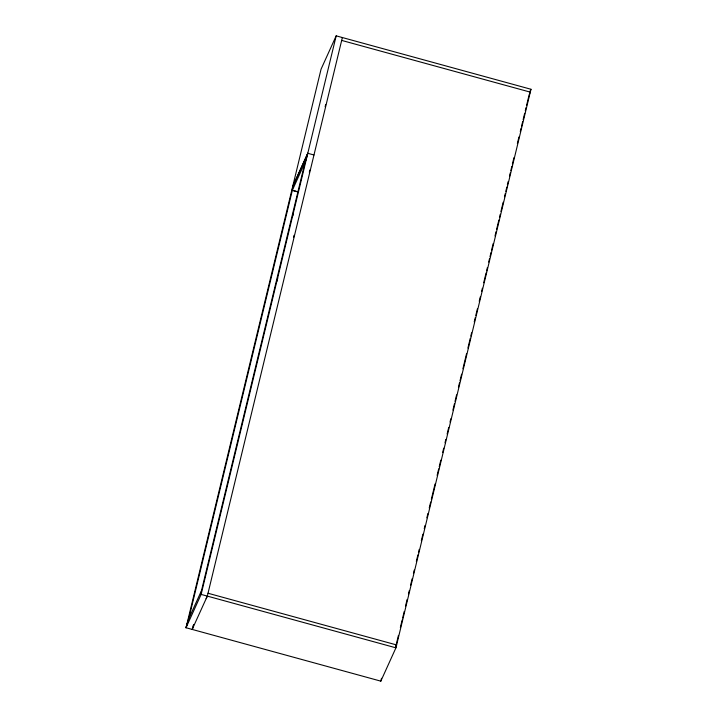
<?xml version="1.0" encoding="UTF-8"?>
<svg xmlns="http://www.w3.org/2000/svg" width="717" height="717" viewBox="0 0 717 717"><rect width="100%" height="100%" fill="white"/><g stroke="black" fill="none" stroke-linecap="round" stroke-linejoin="round"><path stroke-width="1.08" d="M395.936 647.827L201.127 594.411L201.468 590.718L188.723 618.825L186.017 627.733L380.826 681.15L395.936 647.827L530.983 89.266L336.183 35.85L321.064 69.173L186.026 627.733L201.127 594.411L336.183 35.85M201.127 594.411L201.495 590.629L305.057 162.284L307.79 153.295L313.974 154.989M276.95 281.234L277.739 277.972M292.715 216.005L293.504 212.743M293.531 237.47L294.06 235.301M309.314 172.197L309.843 170.019M325.133 106.77L325.661 104.601M193.393 626.819L192.174 629.418L207.321 596.105L342.368 37.544M380.826 681.15L381.516 678.282M398.446 635.361L395.551 647.334L396.626 644.959L208.011 593.246M400.355 627.5L402.147 620.071M402.658 617.955L404.236 611.422M405.553 605.982L407.131 599.448M408.448 594.008L409.237 590.745M410.554 585.305L412.132 578.771M413.449 573.331L414.238 570.069M416.344 561.366L417.921 554.833M418.45 552.655L419.239 549.392M421.345 540.69L422.922 534.156M424.24 528.716L425.029 525.453M426.866 517.835L427.924 513.48M429.232 508.039L430.693 502.017M431.338 499.337L435.049 483.975M437.128 475.389L438.705 468.864M439.234 466.686L440.812 460.153M442.658 452.535L443.706 448.188M445.024 442.748L445.813 439.476M447.13 434.036L448.708 427.511M450.025 422.071L450.814 418.8M452.92 410.097L454.497 403.563M455.017 401.395L456.604 394.861M458.441 387.243L459.498 382.887M460.018 380.718L461.596 374.184M462.913 368.744L466.597 353.508M467.914 348.068L470.28 338.272M470.809 336.094L471.598 332.831M474.233 321.951L475.281 317.595M475.81 315.417L477.388 308.893M479.225 301.274L480.282 296.919M481.6 291.478L482.389 288.216M483.697 282.767L486.072 272.98M486.592 270.802L487.39 267.54M488.698 262.09L489.487 258.828M490.016 256.65L491.073 252.303M491.593 250.125L493.171 243.592M495.017 235.974L496.065 231.627M496.594 229.449L498.88 220.011M499.489 217.475L500.278 214.213M500.932 211.524L503.173 202.239M504.49 196.799L505.279 193.536M505.808 191.358L506.856 187.003M507.385 184.825L508.174 181.562M509.491 176.122L510.28 172.86M510.8 170.682L511.857 166.326M512.386 164.148L513.964 157.623M517.378 143.472L518.965 136.947M520.273 131.507L521.062 128.235M521.591 126.067L522.648 121.711M523.141 119.649L524.683 113.286M525.274 110.83L526.063 107.559M526.592 105.39L529.218 94.501M186.026 627.733L188.75 618.735L292.321 190.39L292.679 186.617L307.79 153.295L305.083 162.203L292.33 190.31L298.505 192.093M193.088 626.425L193.724 624.426L193.106 626.461M307.79 153.295L292.679 186.617L292.33 190.31L298.514 192.004M206.129 598.713L207.312 596.105M530.069 91.283L530.983 89.266M529.576 93.712L530.302 92.135L341.677 40.412"/></g></svg>
